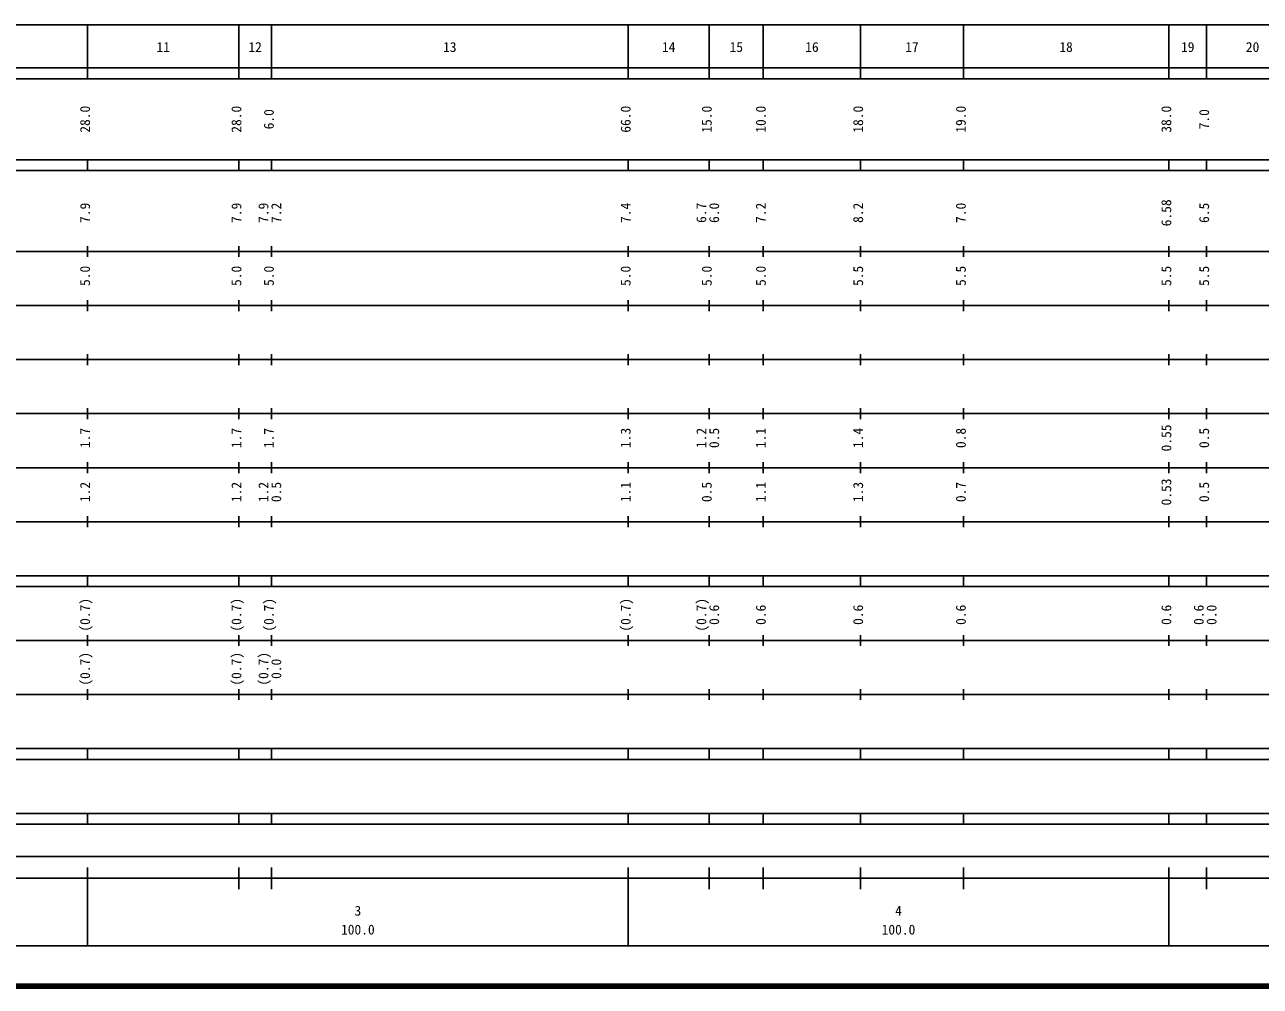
# Model space of a CAD drawing. Units: millimetres on the paper, enlarged 1000 times. Extents: x 40000 to 680000, y 20000 to 380000.
# Drawn here: x 256381 to 484923, y 20000 to 198000 of the extents above; entities that cross this region are included whole.
import ezdxf
from ezdxf.enums import TextEntityAlignment as Align

# ---------------------------------------------------------------- set-up
doc = ezdxf.new("R2010")
doc.units = ezdxf.units.MM
doc.header["$LTSCALE"] = 1000
doc.layers.add('M-TTL', color=2, linetype='Continuous', lineweight=140)
doc.layers.add('M-TTL-BAND', color=7, linetype='Continuous', lineweight=25)
doc.styles.add('ＭＳ ゴシック', font='')
doc.styles.get('ＭＳ ゴシック').set_extended_font_data('MS Gothic')

msp = doc.modelspace()

# ---------------------------------------------------------------- linework, layer by layer
at = {"layer": 'M-TTL'}
msp.add_line((40000, 20000), (680000, 20000), dxfattribs=at)
at = {"layer": 'M-TTL-BAND'}
for p, q in [((68000, 198000), (579000, 198000)), ((268000, 188000), (268000, 198000)), ((296000, 188000), (296000, 198000)), ((302000, 188000), (302000, 198000)), ((368000, 188000), (368000, 198000)), ((383000, 188000), (383000, 198000)), ((393000, 188000), (393000, 198000)), ((411000, 188000), (411000, 198000)), ((430000, 188000), (430000, 198000)), ((468000, 188000), (468000, 198000)), ((475000, 188000), (475000, 198000)), ((40000, 190000), (579000, 190000)), ((40000, 188000), (579000, 188000)), ((40000, 173000), (579000, 173000)), ((268000, 171000), (268000, 173000)), ((296000, 171000), (296000, 173000)), ((302000, 171000), (302000, 173000)), ((368000, 171000), (368000, 173000)), ((383000, 171000), (383000, 173000)), ((393000, 171000), (393000, 173000)), ((411000, 171000), (411000, 173000)), ((430000, 171000), (430000, 173000)), ((468000, 171000), (468000, 173000)), ((475000, 171000), (475000, 173000)), ((40000, 171000), (579000, 171000)), ((40000, 156000), (579000, 156000)), ((268000, 155000), (268000, 157000)), ((296000, 155000), (296000, 157000)), ((302000, 155000), (302000, 157000)), ((368000, 155000), (368000, 157000)), ((383000, 155000), (383000, 157000)), ((393000, 155000), (393000, 157000)), ((411000, 155000), (411000, 157000)), ((430000, 155000), (430000, 157000)), ((468000, 155000), (468000, 157000)), ((475000, 155000), (475000, 157000)), ((268000, 145000), (268000, 147000)), ((296000, 145000), (296000, 147000)), ((302000, 145000), (302000, 147000)), ((368000, 145000), (368000, 147000)), ((383000, 145000), (383000, 147000)), ((393000, 145000), (393000, 147000)), ((411000, 145000), (411000, 147000)), ((430000, 145000), (430000, 147000)), ((468000, 145000), (468000, 147000)), ((475000, 145000), (475000, 147000)), ((46000, 146000), (579000, 146000)), ((52000, 136000), (579000, 136000)), ((268000, 135000), (268000, 137000)), ((296000, 135000), (296000, 137000)), ((302000, 135000), (302000, 137000)), ((368000, 135000), (368000, 137000)), ((383000, 135000), (383000, 137000)), ((393000, 135000), (393000, 137000)), ((411000, 135000), (411000, 137000)), ((430000, 135000), (430000, 137000)), ((468000, 135000), (468000, 137000)), ((475000, 135000), (475000, 137000)), ((46000, 126000), (579000, 126000)), ((268000, 125000), (268000, 127000)), ((296000, 125000), (296000, 127000)), ((302000, 125000), (302000, 127000)), ((368000, 125000), (368000, 127000)), ((383000, 125000), (383000, 127000)), ((393000, 125000), (393000, 127000)), ((411000, 125000), (411000, 127000)), ((430000, 125000), (430000, 127000)), ((468000, 125000), (468000, 127000)), ((475000, 125000), (475000, 127000)), ((268000, 115000), (268000, 117000)), ((296000, 115000), (296000, 117000)), ((302000, 115000), (302000, 117000)), ((368000, 115000), (368000, 117000)), ((383000, 115000), (383000, 117000)), ((393000, 115000), (393000, 117000)), ((411000, 115000), (411000, 117000)), ((430000, 115000), (430000, 117000)), ((468000, 115000), (468000, 117000)), ((475000, 115000), (475000, 117000)), ((52000, 116000), (579000, 116000)), ((46000, 106000), (579000, 106000)), ((268000, 105000), (268000, 107000)), ((296000, 105000), (296000, 107000)), ((302000, 105000), (302000, 107000)), ((368000, 105000), (368000, 107000)), ((383000, 105000), (383000, 107000)), ((393000, 105000), (393000, 107000)), ((411000, 105000), (411000, 107000)), ((430000, 105000), (430000, 107000)), ((468000, 105000), (468000, 107000)), ((475000, 105000), (475000, 107000)), ((40000, 96000), (579000, 96000)), ((268000, 94000), (268000, 96000)), ((296000, 94000), (296000, 96000)), ((302000, 94000), (302000, 96000)), ((368000, 94000), (368000, 96000)), ((383000, 94000), (383000, 96000)), ((393000, 94000), (393000, 96000)), ((411000, 94000), (411000, 96000)), ((430000, 94000), (430000, 96000)), ((468000, 94000), (468000, 96000)), ((475000, 94000), (475000, 96000)), ((40000, 94000), (579000, 94000)), ((268000, 83000), (268000, 85000)), ((296000, 83000), (296000, 85000)), ((302000, 83000), (302000, 85000)), ((368000, 83000), (368000, 85000)), ((383000, 83000), (383000, 85000)), ((393000, 83000), (393000, 85000)), ((411000, 83000), (411000, 85000)), ((430000, 83000), (430000, 85000)), ((468000, 83000), (468000, 85000)), ((475000, 83000), (475000, 85000)), ((49000, 84000), (579000, 84000)), ((40000, 74000), (579000, 74000)), ((268000, 73000), (268000, 75000)), ((296000, 73000), (296000, 75000)), ((302000, 73000), (302000, 75000)), ((368000, 73000), (368000, 75000)), ((383000, 73000), (383000, 75000)), ((393000, 73000), (393000, 75000)), ((411000, 73000), (411000, 75000)), ((430000, 73000), (430000, 75000)), ((468000, 73000), (468000, 75000)), ((475000, 73000), (475000, 75000)), ((40000, 64000), (579000, 64000)), ((268000, 62000), (268000, 64000)), ((296000, 62000), (296000, 64000)), ((302000, 62000), (302000, 64000)), ((368000, 62000), (368000, 64000)), ((383000, 62000), (383000, 64000)), ((393000, 62000), (393000, 64000)), ((411000, 62000), (411000, 64000)), ((430000, 62000), (430000, 64000)), ((468000, 62000), (468000, 64000)), ((475000, 62000), (475000, 64000)), ((40000, 62000), (579000, 62000)), ((40000, 52000), (579000, 52000)), ((268000, 50000), (268000, 52000)), ((296000, 50000), (296000, 52000)), ((302000, 50000), (302000, 52000)), ((368000, 50000), (368000, 52000)), ((383000, 50000), (383000, 52000)), ((393000, 50000), (393000, 52000)), ((411000, 50000), (411000, 52000)), ((430000, 50000), (430000, 52000)), ((468000, 50000), (468000, 52000)), ((475000, 50000), (475000, 52000)), ((40000, 50000), (579000, 50000)), ((71000, 44000), (541500, 44000)), ((268000, 27500), (268000, 42000)), ((296000, 38000), (296000, 42000)), ((302000, 38000), (302000, 42000)), ((368000, 27500), (368000, 42000)), ((383000, 38000), (383000, 42000)), ((393000, 38000), (393000, 42000)), ((411000, 38000), (411000, 42000)), ((430000, 38000), (430000, 42000)), ((468000, 27500), (468000, 42000)), ((475000, 38000), (475000, 42000)), ((40000, 40000), (579000, 40000)), ((68000, 27500), (579000, 27500))]:
    msp.add_line(p, q, dxfattribs=at)

# ---------------------------------------------------------------- texts
at = {"layer": 'M-TTL-BAND', "style": 'ＭＳ ゴシック'}
for s, p in [('11', (282000, 192405)), ('12', (299000, 192405)), ('13', (335000, 192405)), ('14', (375500, 192405)), ('15', (388000, 192405)), ('16', (402000, 192405)), ('17', (420500, 192405)), ('18', (449000, 192405)), ('19', (471500, 192405)), ('20', (483500, 192405)), ('3', (318000, 32523)), ('4', (418000, 32523)), ('100.0', (318000, 29033)), ('100.0', (418000, 29033))]:
    msp.add_text(s, height=1833, dxfattribs=at).set_placement(p, align=Align.BOTTOM_CENTER)
for s, p in [('28.0', (269000, 180500)), ('28.0', (297000, 180500)), ('66.0', (369000, 180500)), ('15.0', (384000, 180500)), ('10.0', (394000, 180500)), ('18.0', (412000, 180500)), ('19.0', (431000, 180500)), ('38.0', (469000, 180500)), ('6.0', (303000, 180500)), ('7.0', (476000, 180500)), ('7.9', (269000, 163174)), ('7.9', (297000, 163174)), ('7.9', (302000, 163174)), ('7.2', (304370, 163174)), ('7.4', (369000, 163174)), ('6.7', (383000, 163174)), ('6.0', (385370, 163174)), ('7.2', (394000, 163174)), ('8.2', (412000, 163174)), ('7.0', (431000, 163174)), ('6.58', (469000, 163174)), ('6.5', (476000, 163174)), ('5.0', (269000, 151500)), ('5.0', (297000, 151500)), ('5.0', (303000, 151500)), ('5.0', (369000, 151500)), ('5.0', (384000, 151500)), ('5.0', (394000, 151500)), ('5.5', (412000, 151500)), ('5.5', (431000, 151500)), ('5.5', (469000, 151500)), ('5.5', (476000, 151500)), ('0.55', (469000, 121500)), ('1.7', (269000, 121500)), ('1.7', (297000, 121500)), ('1.7', (303000, 121500)), ('1.3', (369000, 121500)), ('1.2', (383000, 121500)), ('0.5', (385370, 121500)), ('1.1', (394000, 121500)), ('1.4', (412000, 121500)), ('0.8', (431000, 121500)), ('0.5', (476000, 121500)), ('1.2', (269000, 111500)), ('1.2', (297000, 111500)), ('1.2', (302000, 111500)), ('0.5', (304370, 111500)), ('1.1', (369000, 111500)), ('0.5', (384000, 111500)), ('1.1', (394000, 111500)), ('1.3', (412000, 111500)), ('0.7', (431000, 111500)), ('0.53', (469000, 111500)), ('0.5', (476000, 111500)), ('(0.7)', (269000, 88764)), ('(0.7)', (297000, 88764)), ('(0.7)', (303000, 88764)), ('(0.7)', (369000, 88764)), ('(0.7)', (383000, 88764)), ('0.6', (385370, 88764)), ('0.6', (394000, 88764)), ('0.6', (412000, 88764)), ('0.6', (431000, 88764)), ('0.6', (469000, 88764)), ('0.6', (475000, 88764)), ('0.0', (477370, 88764)), ('(0.7)', (269000, 78764)), ('(0.7)', (297000, 78764)), ('(0.7)', (302000, 78764)), ('0.0', (304370, 78764))]:
    msp.add_text(s, height=1833, rotation=90, dxfattribs=at).set_placement(p, align=Align.BOTTOM_CENTER)

doc.saveas('drawing.dxf')
